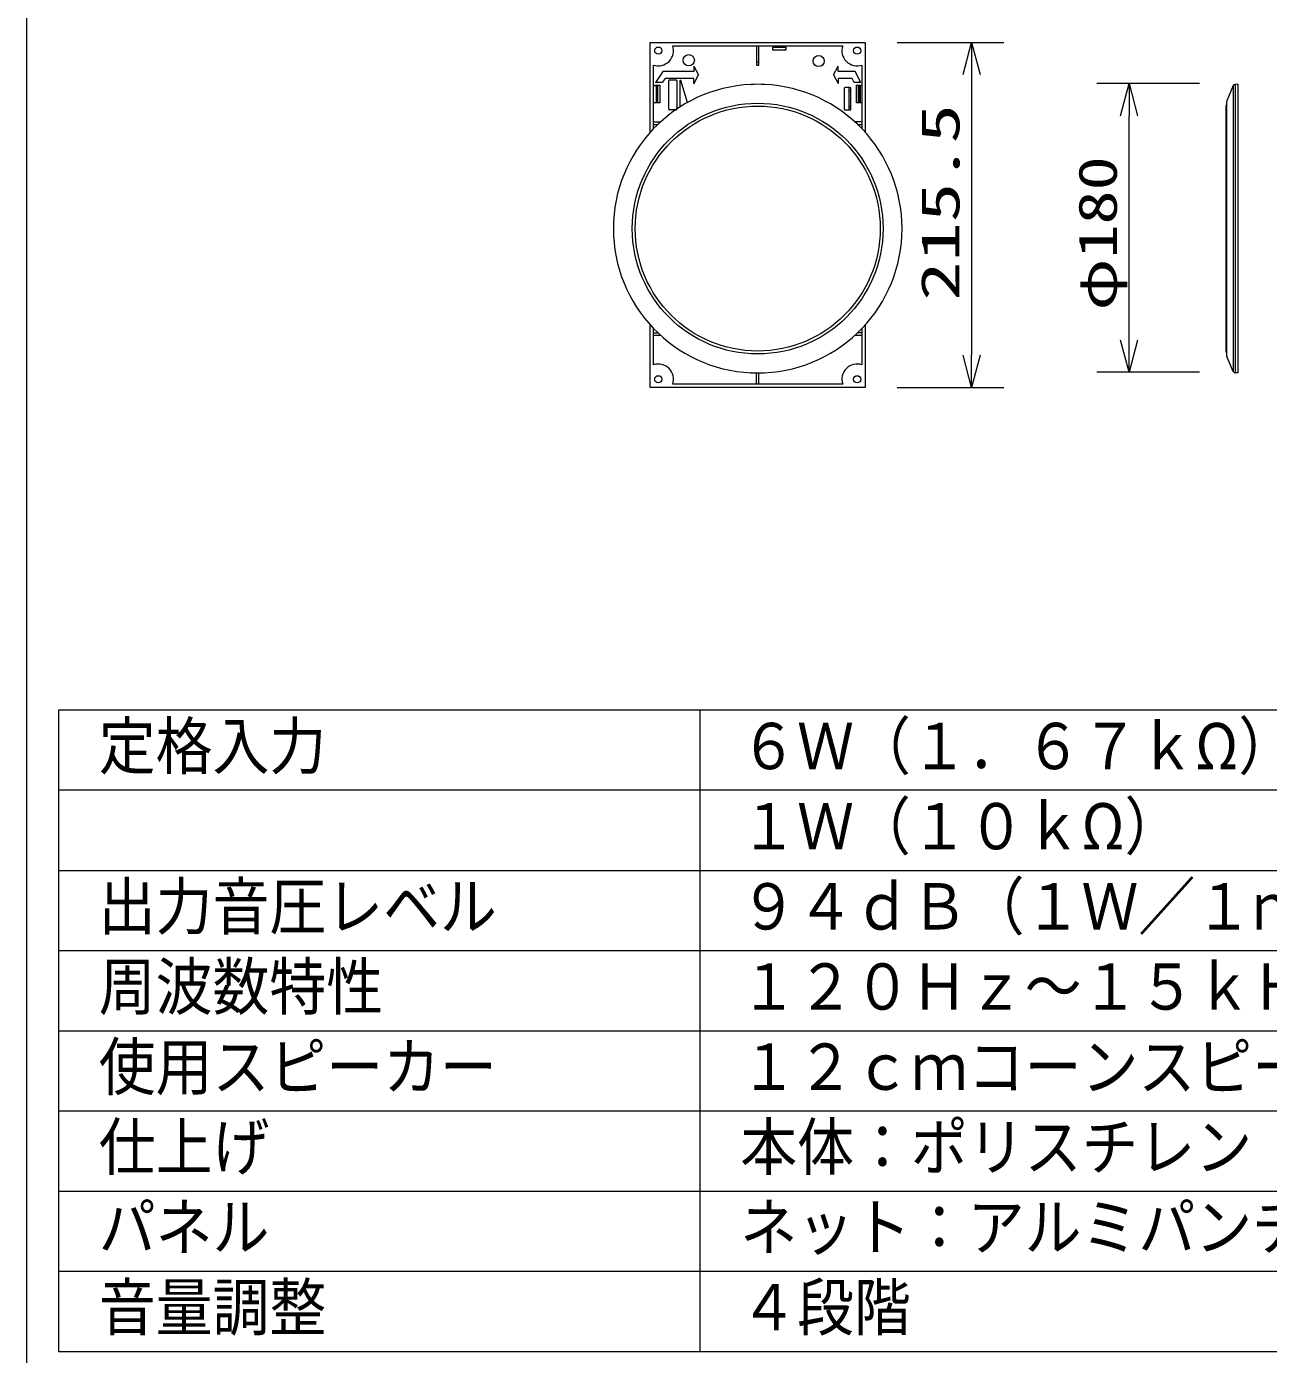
# Model space of a CAD drawing. Units: millimetres on the paper. Extents: x -401 to 401, y -280 to 280.
# Drawn here: x -129 to -51.6, y 124.8 to 207.6 of the extents above; entities that cross this region are included whole.
import ezdxf
from ezdxf.enums import TextEntityAlignment as Align

# ---------------------------------------------------------------- set-up
doc = ezdxf.new("R2010")
doc.units = ezdxf.units.MM
for name, color, linetype, lineweight in [('0-1_WAKU', 4, 'Continuous', 9), ('0-3_WAKU-M', 7, 'Continuous', 9), ('0-5_GAIKEI', 4, 'Continuous', 9), ('0-6_SUNPO', 7, 'Continuous', 9), ('0-7_MOJI1', 7, 'Continuous', 9)]:
    doc.layers.add(name, color=color, linetype=linetype, lineweight=lineweight)
doc.styles.add('ＭＳ ゴシック', font='')
doc.styles.get('ＭＳ ゴシック').set_extended_font_data('MS Gothic')

# ---------------------------------------------------------------- blocks, each defined once
blk = doc.blocks.new('_OPEN30')
at = {"layer": '0-6_SUNPO'}
blk.add_line((0, 0), (-1, 0), dxfattribs=at)
blk.add_lwpolyline([(-1, 0.2679), (0, 0), (-1, -0.2679)], dxfattribs=at)

msp = doc.modelspace()

# ---------------------------------------------------------------- linework, layer by layer
at = {"layer": '0-1_WAKU', "color": 3}
for p, q in [((-126.989, 165.017), (-126.989, 125.017)), ((-1.989, 165.017), (-126.989, 165.017)), ((-86.989, 125.017), (-86.989, 165.017)), ((-126.989, 125.017), (-1.989, 125.017))]:
    msp.add_line(p, q, dxfattribs=at)
at = {"layer": '0-1_WAKU'}
for p, q in [((-1.989, 160.017), (-126.989, 160.017)), ((-126.989, 155.017), (-1.989, 155.017)), ((-126.989, 150.017), (-1.989, 150.017)), ((-126.989, 145.017), (-1.989, 145.017)), ((-126.989, 140.017), (-1.989, 140.017)), ((-126.989, 135.017), (-1.989, 135.017)), ((-126.989, 130.017), (-1.989, 130.017))]:
    msp.add_line(p, q, dxfattribs=at)
at = {"layer": '0-3_WAKU-M'}
msp.add_line((-128.989, 240.017), (-128.989, -239.983), dxfattribs=at)
at = {"layer": '0-5_GAIKEI', "color": 7}
for p, q in [((-90.099, 206.642), (-76.699, 206.642)), ((-90.099, 201.051), (-90.099, 206.642)), ((-88.698, 206.442), (-78.101, 206.442)), ((-76.699, 206.642), (-76.699, 201.051)), ((-89.899, 201.267), (-89.899, 205.241)), ((-76.899, 205.241), (-76.899, 201.267)), ((-53.754, 203.957), (-54.143, 203.015)), ((-53.46, 204.04), (-53.624, 204.038)), ((-53.46, 204.04), (-53.46, 186.044)), ((-54.16, 202.946), (-54.16, 187.139)), ((-90.099, 185.142), (-90.099, 189.033)), ((-89.899, 186.544), (-89.899, 188.817)), ((-76.899, 188.817), (-76.899, 186.544)), ((-76.699, 189.033), (-76.699, 185.142)), ((-53.754, 186.128), (-54.143, 187.07)), ((-53.46, 186.044), (-53.624, 186.047)), ((-76.699, 185.142), (-90.099, 185.142)), ((-78.101, 185.342), (-88.698, 185.342))]:
    msp.add_line(p, q, dxfattribs=at)
at = {"layer": '0-5_GAIKEI'}
for p, q in [((-83.474, 206.442), (-83.474, 205.242)), ((-83.324, 205.242), (-83.324, 206.442)), ((-82.449, 206.367), (-81.649, 206.367)), ((-82.449, 206.167), (-82.449, 206.367)), ((-81.649, 206.367), (-81.649, 206.167)), ((-83.474, 205.442), (-83.324, 205.442)), ((-82.399, 206.182), (-82.449, 206.182)), ((-81.649, 206.167), (-82.449, 206.167)), ((-81.649, 206.182), (-81.699, 206.182)), ((-89.317, 204.845), (-89.781, 204.148)), ((-87.372, 204.845), (-89.317, 204.845)), ((-87.381, 204.066), (-87.082, 204.632)), ((-87.372, 205.174), (-87.372, 204.845)), ((-87.372, 205.174), (-87.082, 204.632)), ((-83.474, 205.242), (-83.324, 205.242)), ((-78.677, 204.632), (-78.387, 205.174)), ((-78.677, 204.632), (-78.379, 204.082)), ((-78.387, 204.845), (-78.387, 205.174)), ((-77.331, 204.845), (-78.387, 204.845)), ((-76.972, 204.144), (-77.331, 204.845)), ((-89.899, 203.962), (-89.649, 203.962)), ((-89.799, 203.992), (-89.499, 203.992)), ((-89.799, 203.962), (-89.799, 203.992)), ((-89.347, 204.148), (-89.781, 204.148)), ((-89.729, 203.962), (-89.729, 202.902)), ((-89.686, 203.962), (-89.686, 202.902)), ((-89.649, 203.992), (-89.649, 202.902)), ((-89.499, 203.992), (-89.499, 202.892)), ((-88.949, 202.492), (-88.949, 204.262)), ((-88.899, 204.312), (-88.499, 204.312)), ((-88.899, 204.312), (-88.499, 204.312)), ((-88.449, 204.262), (-88.449, 202.492)), ((-88.249, 204.262), (-88.249, 202.624)), ((-87.768, 202.911), (-88.191, 204.271)), ((-87.381, 204.066), (-87.381, 204.393)), ((-77.506, 204.393), (-78.379, 204.393)), ((-78.379, 204.393), (-78.379, 204.082)), ((-77.999, 203.792), (-77.999, 202.492)), ((-77.649, 203.842), (-77.949, 203.842)), ((-77.699, 202.442), (-77.699, 203.842)), ((-77.599, 202.492), (-77.599, 203.792)), ((-77.379, 204.144), (-77.506, 204.393)), ((-76.972, 204.144), (-77.379, 204.144)), ((-77.229, 202.892), (-77.229, 203.992)), ((-77.229, 203.992), (-76.999, 203.992)), ((-77.141, 203.992), (-77.141, 202.892)), ((-77.099, 203.992), (-77.099, 203.962)), ((-77.099, 203.962), (-76.899, 203.962)), ((-77.063, 203.962), (-77.063, 202.902)), ((-77.019, 203.962), (-77.019, 202.902)), ((-76.999, 203.992), (-76.999, 203.962)), ((-53.754, 203.957), (-53.754, 186.128)), ((-53.624, 204.038), (-53.624, 186.047)), ((-89.899, 202.902), (-89.649, 202.902)), ((-77.599, 203.642), (-77.699, 203.642)), ((-77.099, 202.902), (-76.899, 202.902)), ((-77.099, 202.902), (-77.099, 202.892)), ((-76.999, 202.902), (-76.999, 202.892)), ((-88.499, 202.442), (-88.899, 202.442)), ((-77.949, 202.442), (-77.649, 202.442)), ((-77.599, 202.642), (-77.699, 202.642)), ((-76.999, 202.892), (-77.229, 202.892)), ((-54.21, 202.707), (-54.21, 187.377)), ((-89.899, 201.692), (-89.464, 201.692)), ((-89.899, 201.542), (-89.624, 201.542)), ((-76.899, 201.692), (-77.335, 201.692)), ((-77.174, 201.542), (-76.899, 201.542)), ((-89.899, 188.542), (-89.624, 188.542)), ((-89.899, 188.392), (-89.464, 188.392)), ((-77.335, 188.392), (-76.899, 188.392)), ((-76.899, 188.542), (-77.174, 188.542)), ((-83.474, 185.342), (-83.474, 186.044)), ((-83.324, 185.342), (-83.324, 186.044))]:
    msp.add_line(p, q, dxfattribs=at)
for points in [[(-87.381, 204.393), (-89.173, 204.393), (-89.347, 204.148)], [(-89.499, 202.892), (-89.799, 202.892), (-89.799, 202.902)], [(-89.649, 202.902), (-89.649, 202.902), (-89.649, 202.902), (-89.649, 202.902), (-89.649, 202.901), (-89.649, 202.901), (-89.649, 202.901), (-89.649, 202.901), (-89.649, 202.901), (-89.649, 202.9), (-89.649, 202.9), (-89.649, 202.9), (-89.649, 202.9), (-89.649, 202.9), (-89.649, 202.899), (-89.649, 202.899), (-89.649, 202.899), (-89.649, 202.899), (-89.649, 202.899), (-89.649, 202.898), (-89.649, 202.898), (-89.649, 202.898), (-89.649, 202.898), (-89.649, 202.898), (-89.649, 202.897), (-89.649, 202.897), (-89.649, 202.897), (-89.649, 202.897), (-89.649, 202.897), (-89.649, 202.896), (-89.649, 202.896), (-89.649, 202.896), (-89.649, 202.896), (-89.649, 202.896), (-89.649, 202.895), (-89.649, 202.895), (-89.649, 202.895), (-89.649, 202.895), (-89.649, 202.895), (-89.649, 202.894)], [(-89.649, 202.894), (-89.649, 202.894), (-89.649, 202.894), (-89.649, 202.894), (-89.649, 202.894), (-89.649, 202.893), (-89.649, 202.893), (-89.649, 202.893), (-89.649, 202.893), (-89.649, 202.893), (-89.649, 202.892), (-89.649, 202.892)]]:
    msp.add_lwpolyline(points, dxfattribs=at)
for centre, radius in [((-89.599, 206.142), 0.225), ((-77.199, 206.142), 0.225), ((-87.699, 205.542), 0.35), ((-79.599, 205.492), 0.35), ((-83.399, 195.042), 7.819), ((-83.399, 195.042), 7.638), ((-89.599, 185.642), 0.225), ((-77.199, 185.642), 0.225)]:
    msp.add_circle(centre, radius, dxfattribs=at)
at = {"layer": '0-5_GAIKEI', "color": 7}
for centre, radius, start, end in [((-89.599, 206.142), 0.95, 251.59152, 18.40848), ((-77.199, 206.142), 0.95, 161.59152, 288.40848), ((-83.399, 195.042), 9, 92.69698, 267.30302), ((-83.399, 206.252), 2.26, 259.19994, 259.34309), ((-83.399, 195.042), 8.999, 87.33799, 92.66201), ((-83.399, 206.252), 2.26, 280.65691, 280.80006), ((-83.399, 195.042), 9, 272.69698, 87.30302), ((-53.621, 203.888), 0.15, 91, 152.57409), ((-54.01, 202.946), 0.15, 152.57409, 180), ((-89.599, 185.642), 0.95, 341.59152, 108.40848), ((-77.199, 185.642), 0.95, 71.59152, 198.40848), ((-54.01, 187.139), 0.15, 180, 207.42591), ((-83.399, 183.832), 2.26, 100.65691, 100.80006), ((-83.399, 195.042), 8.999, 267.33799, 272.66201), ((-83.399, 183.832), 2.26, 79.19994, 79.34309), ((-53.621, 186.197), 0.15, 207.42591, 269)]:
    msp.add_arc(centre, radius, start, end, dxfattribs=at)
at = {"layer": '0-5_GAIKEI'}
for centre, radius, start, end in [((-88.899, 204.262), 0.05, 90, 180), ((-88.899, 204.262), 0.05, 90, 180), ((-88.499, 204.262), 0.05, 0, 90), ((-88.499, 204.262), 0.05, 0, 90), ((-88.219, 204.262), 0.03, 17.25853, 180), ((-88.219, 204.262), 0.03, 17.25853, 180), ((-77.949, 203.792), 0.05, 90, 180), ((-77.649, 203.792), 0.05, 0, 90), ((-88.899, 202.492), 0.05, 180, 270), ((-88.499, 202.492), 0.05, 270, 0), ((-77.949, 202.492), 0.05, 180, 270), ((-77.649, 202.492), 0.05, 270, 0), ((-54.15, 202.707), 0.06, 99.79923, 180), ((-54.15, 187.377), 0.06, 180, 260.20077)]:
    msp.add_arc(centre, radius, start, end, dxfattribs=at)
at = {"layer": '0-6_SUNPO'}
for p, q in [((-74.699, 206.642), (-68.059, 206.642)), ((-70.059, 204.642), (-70.059, 187.142)), ((-55.846, 204.081), (-62.246, 204.081)), ((-60.246, 188.081), (-60.246, 202.081)), ((-55.846, 186.081), (-62.246, 186.081)), ((-74.699, 185.142), (-68.059, 185.142))]:
    msp.add_line(p, q, dxfattribs=at)

# ---------------------------------------------------------------- block references
at = {"layer": '0-6_SUNPO', "xscale": 2, "yscale": 2}
for p, rotation in [((-70.059, 206.642), 90), ((-60.246, 204.081), 90), ((-60.246, 186.081), 270), ((-70.059, 185.142), 270)]:
    msp.add_blockref('_OPEN30', p, dxfattribs=dict(at, rotation=rotation))

# ---------------------------------------------------------------- texts
at = {"layer": '0-6_SUNPO', "style": 'ＭＳ ゴシック'}
for s, width, p in [('215.5', 1.5, (-70.097, 190.535)), ('φ180', 1.3, (-60.283, 189.938))]:
    msp.add_text(s, height=2.405, rotation=90, dxfattribs=dict(at, width=width)).set_placement(p, align=Align.BOTTOM_LEFT)
at = {"layer": '0-7_MOJI1', "style": 'ＭＳ ゴシック', "width": 0.9}
for s, p in [('定格入力', (-124.489, 160.462)), ('６Ｗ（１．６７ｋΩ）、３Ｗ（３．３ｋΩ）、', (-84.489, 160.462)), ('１Ｗ（１０ｋΩ）', (-84.489, 155.462)), ('出力音圧レベル', (-124.489, 150.462)), ('９４ｄＢ（１Ｗ／１ｍ）', (-84.489, 150.462)), ('周波数特性', (-124.489, 145.462)), ('１２０Ｈｚ～１５ｋＨｚ', (-84.489, 145.462)), ('使用スピーカー', (-124.489, 140.462)), ('１２ｃｍコーンスピーカー', (-84.489, 140.462)), ('仕上げ', (-124.489, 135.462)), ('本体：ポリスチレン', (-84.489, 135.462)), ('パネル', (-124.489, 130.462)), ('ネット：アルミパンチング、枠：ＡＢＳ樹脂', (-84.489, 130.462)), ('音量調整', (-124.489, 125.462)), ('４段階', (-84.489, 125.462))]:
    msp.add_text(s, height=2.889, dxfattribs=at).set_placement(p, align=Align.BOTTOM_LEFT)

doc.saveas('drawing.dxf')
